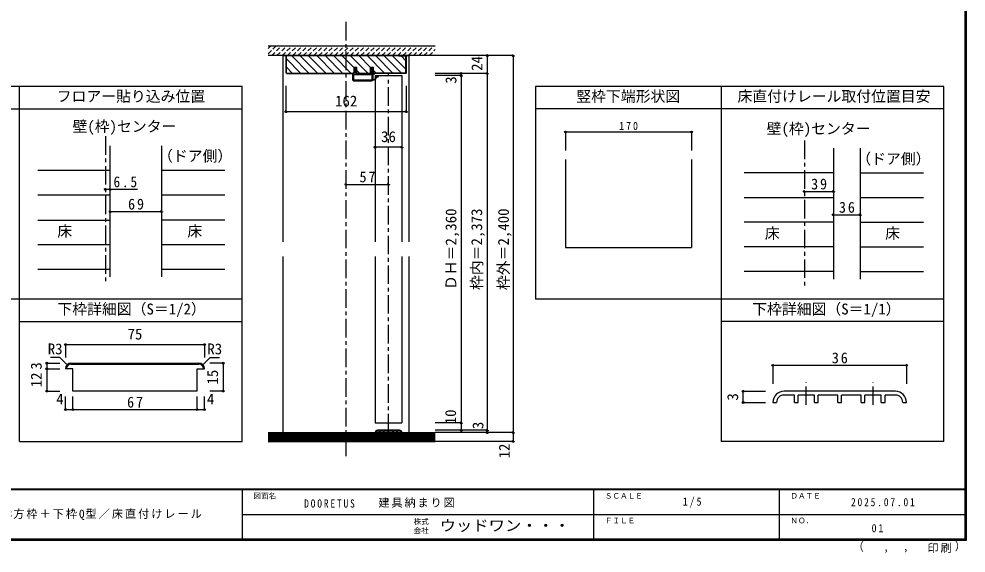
# Model space of a CAD drawing. Units: millimetres at full size, sheet at 1:5, with parts at other scales. Extents: x -973 to 977, y -718 to 696.
# Drawn here: x -299 to 977, y -718 to 1 of the extents above; entities that cross this region are included whole.
import ezdxf
from ezdxf.enums import TextEntityAlignment as Align

# ---------------------------------------------------------------- set-up
doc = ezdxf.new("R2010")
doc.units = ezdxf.units.MM
doc.header["$LTSCALE"] = 5
doc.header["$PDMODE"] = 32
doc.header["$PDSIZE"] = 2.5
doc.linetypes.add('CHAIN1', pattern=[8, 5, -1, 1, -1])
doc.linetypes.add('DASHED1', pattern=[1.8, 1.2, -0.6])
for name, color, linetype in [('0-0_補助線', 7, 'Continuous'), ('0-1_通り芯', 4, 'CHAIN1'), ('0-3_仕上げ', 7, 'Continuous'), ('0-4_枠', 3, 'Continuous'), ('0-6_扉', 6, 'Continuous'), ('0-7_金物', 7, 'Continuous'), ('0-A_文字', 7, 'Continuous'), ('0-B_寸法', 4, 'DASHED1'), ('0-C_ハッチ', 4, 'DASHED1'), ('1-4_枠', 3, 'Continuous'), ('1-B_寸法', 7, 'Continuous'), ('7-1_通り芯', 4, 'CHAIN1'), ('7-7_金物', 7, 'Continuous'), ('7-B_寸法', 4, 'Continuous'), ('F-0_補助線', 7, 'Continuous'), ('F-1_枠', 6, 'Continuous'), ('F-A_文字', 7, 'Continuous')]:
    doc.layers.add(name, color=color, linetype=linetype)
doc.styles.add('ＭＳ ゴシック', font='')
doc.styles.get('ＭＳ ゴシック').set_extended_font_data('MS Gothic')

# ---------------------------------------------------------------- blocks, each defined once
blk = doc.blocks.new('2')
at = {"layer": '0-0_補助線'}
for p, q in [((-9.846, -9.622), (-9.846, 15.078)), ((-8.846, 16.078), (0.354, 16.078)), ((-8.846, 15.878), (0.637, 15.878)), ((-8.446, 14.378), (-8.446, -8.922)), ((-8.146, 14.678), (-1.546, 14.678)), ((-1.246, 14.378), (-1.246, -8.922)), ((4.154, 13.753), (4.154, 13.053)), ((5.154, 13.053), (4.512, 13.876)), ((7.154, 13.053), (5.154, 13.053)), ((0.154, 11.653), (2.154, 11.653)), ((0.154, 11.653), (0.154, -8.497)), ((2.154, 10.953), (2.154, 11.653)), ((3.154, 11.653), (2.512, 10.83)), ((3.154, 11.653), (6.154, 11.653)), ((6.154, 10.953), (6.154, 11.653)), ((7.558, 12.258), (6.516, 10.835)), ((-1.48, -10.622), (-8.846, -10.622)), ((-1.546, -9.222), (-8.146, -9.222)), ((-1.189, -10.85), (-0.732, -12.694)), ((0.154, -8.497), (2.154, -8.497)), ((4.154, -9.897), (0.154, -9.897)), ((0.154, -9.897), (0.154, -10.622)), ((0.154, -10.622), (0.645, -12.548)), ((2.154, -7.797), (2.154, -8.497)), ((3.154, -8.497), (2.512, -7.674)), ((3.154, -8.497), (6.154, -8.497)), ((4.154, -10.597), (4.154, -9.897)), ((5.154, -9.897), (4.512, -10.72)), ((7.154, -9.897), (5.154, -9.897)), ((6.154, -7.797), (6.154, -8.497)), ((7.558, -9.101), (6.516, -7.679)), ((0.354, -12.922), (-0.441, -12.922))]:
    blk.add_line(p, q, dxfattribs=at)
for points in [[(-9.646, 15.078), (-9.646, -9.622), (-9.846, -9.622)], [(4.154, 13.053), (0.154, 13.053), (0.649, 15.723)]]:
    blk.add_lwpolyline(points, dxfattribs=at)
for centre, radius, start, end in [((-8.846, 15.078), 1, 90, 180), ((-8.846, 15.078), 0.8, 90, 180), ((-8.146, 14.378), 0.3, 90, 180), ((-1.546, 14.378), 0.3, 0, 90), ((0.354, 15.778), 0.3, 349.49875, 90), ((4.354, 13.753), 0.2, 37.96957, 180), ((7.154, 12.553), 0.5, 323.78053, 90), ((2.354, 10.953), 0.2, 180, 322.03043), ((6.354, 10.953), 0.2, 180, 323.78053), ((-8.846, -9.622), 1, 180, 270), ((-2.846, -10.72), 6, 179.06153, 259.29815), ((-8.146, -8.922), 0.3, 180, 270), ((-2.846, -10.72), 5.3, 178.93757, 259.29815), ((-1.546, -8.922), 0.3, 270, 0), ((-1.48, -10.922), 0.3, 13.9282, 90), ((-0.441, -12.622), 0.3, 193.9282, 270), ((0.354, -12.622), 0.3, 270, 14.29438), ((2.354, -7.797), 0.2, 37.96957, 180), ((4.354, -10.597), 0.2, 180, 322.03043), ((6.354, -7.797), 0.2, 36.21947, 180), ((7.154, -9.397), 0.5, 270, 36.21947), ((-3.896, -16.272), 0.35, 259.29815, 79.29815)]:
    blk.add_arc(centre, radius, start, end, dxfattribs=at)
blk.add_point((-3.896, -16.622), dxfattribs=at)

msp = doc.modelspace()

# ---------------------------------------------------------------- linework, layer by layer
at = {"layer": '0-1_通り芯'}
for p, q in [((141.653, -587.5), (141.653, -2.5)), ((198.653, -555.5), (198.653, -72)), ((-182.612, -156.725), (-182.612, -355.75)), ((759.03, -162.448), (759.03, -358.955)), ((36.653, -567.5), (264.01, -567.5))]:
    msp.add_line(p, q, dxfattribs=at)
at = {"layer": '0-3_仕上げ', "color": 4}
for p, q in [((-176.112, -202.801), (-273.588, -202.801)), ((-21.809, -202.801), (-107.112, -202.801)), ((798.03, -205.75), (677.619, -205.75)), ((834.03, -205.75), (919.216, -205.75)), ((-176.112, -236.103), (-273.588, -236.103)), ((-21.809, -236.103), (-107.112, -236.103)), ((677.619, -239.051), (798.03, -239.051)), ((834.03, -239.051), (919.216, -239.051)), ((-273.588, -269.404), (-176.112, -269.404)), ((-21.809, -269.404), (-107.112, -269.404)), ((798.03, -272.352), (677.619, -272.352)), ((834.03, -272.352), (919.216, -272.352)), ((-176.112, -302.706), (-273.588, -302.706)), ((-21.809, -302.706), (-107.112, -302.706)), ((798.03, -305.654), (677.619, -305.654)), ((834.03, -305.654), (919.216, -305.654)), ((-176.112, -336.007), (-273.588, -336.007)), ((-21.809, -336.007), (-107.112, -336.007)), ((798.03, -338.955), (677.619, -338.955)), ((834.03, -338.955), (919.216, -338.955))]:
    msp.add_line(p, q, dxfattribs=at)
at = {"layer": '0-3_仕上げ', "color": 2}
for p, q in [((36.653, -555.5), (261.653, -555.5)), ((36.653, -567.5), (261.653, -567.5))]:
    msp.add_line(p, q, dxfattribs=at)
at = {"layer": '0-3_仕上げ'}
for p, q in [((36.653, -557), (261.653, -557)), ((36.653, -558.5), (261.653, -558.5)), ((36.653, -560), (261.653, -560)), ((36.653, -561.5), (261.653, -561.5)), ((36.653, -563), (261.653, -563)), ((36.653, -564.5), (261.653, -564.5)), ((36.653, -566), (261.653, -566))]:
    msp.add_line(p, q, dxfattribs=at)
at = {"layer": '0-4_枠', "color": 4}
for p, q in [((60.653, -48), (56.653, -48)), ((60.653, -48), (56.653, -48)), ((56.653, -298.75), (56.653, -48)), ((222.653, -48), (226.653, -48)), ((226.653, -298.75), (226.653, -48)), ((436.855, -150.894), (606.855, -150.894)), ((436.855, -150.894), (436.855, -175.894)), ((606.855, -150.894), (606.855, -175.894)), ((56.653, -555.5), (56.653, -318.75)), ((226.653, -555.5), (226.653, -318.75))]:
    msp.add_line(p, q, dxfattribs=at)
at = {"layer": '0-4_枠'}
for p, q in [((60.653, -48), (222.653, -48)), ((61.153, -71.086), (61.153, -48.5)), ((70.653, -48.5), (61.153, -48.5)), ((70.653, -48), (70.653, -48.5)), ((212.653, -48.5), (212.653, -48)), ((212.653, -48.5), (222.153, -48.5)), ((222.153, -71.086), (222.153, -48.5)), ((152.153, -63.5), (155.853, -63.5)), ((152.153, -72), (152.153, -63.5)), ((155.853, -72), (155.853, -63.5)), ((174.453, -72), (174.453, -63.5)), ((61.567, -71.5), (61.153, -71.086)), ((61.36, -72), (152.153, -72)), ((61.567, -71.5), (152.153, -71.5)), ((155.853, -71.5), (174.453, -71.5)), ((155.853, -72), (174.453, -72)), ((221.739, -71.5), (178.153, -71.5)), ((221.946, -72), (178.153, -72)), ((221.739, -71.5), (222.153, -71.086)), ((396.639, -89.5), (396.639, -376.007)), ((646.639, -89.5), (396.639, -89.5)), ((646.639, -89.5), (646.639, -376.007)), ((646.639, -119.5), (396.639, -119.5)), ((-176.112, -346.007), (-176.112, -169.5)), ((-107.112, -169.5), (-107.112, -346.007)), ((798.03, -172.448), (798.03, -348.955)), ((834.03, -172.448), (834.03, -348.955)), ((436.855, -187.826), (436.855, -306.48)), ((606.855, -187.826), (606.855, -306.48)), ((436.855, -306.48), (606.855, -306.48)), ((646.639, -376.007), (396.639, -376.007))]:
    msp.add_line(p, q, dxfattribs=at)
for points in [[(61.36, -72), (60.653, -71.293), (60.653, -48)], [(221.946, -72), (222.653, -71.293), (222.653, -48)], [(174.453, -63.5), (178.153, -63.5), (178.153, -72)]]:
    msp.add_lwpolyline(points, dxfattribs=at)
at = {"layer": '0-4_枠', "color": 7}
for p in [(436.855, -150.894), (606.855, -150.894)]:
    msp.add_point(p, dxfattribs=at)
at = {"layer": '0-6_扉'}
for p, q in [((180.653, -75), (216.653, -75)), ((180.653, -75), (180.653, -298.75)), ((216.653, -75), (216.653, -298.75)), ((180.653, -318.75), (180.653, -542.5)), ((216.653, -318.75), (216.653, -542.5)), ((180.653, -542.5), (216.653, -542.5))]:
    msp.add_line(p, q, dxfattribs=at)
at = {"layer": '0-7_金物'}
for p, q in [((180.653, -555.5), (181.653, -555.5)), ((213.653, -552.5), (183.653, -552.5)), ((186.453, -553.5), (183.653, -553.5)), ((186.453, -555.5), (186.453, -553.5)), ((186.453, -555.5), (187.453, -555.5)), ((187.453, -555.5), (187.453, -553.5)), ((191.853, -553.5), (187.453, -553.5)), ((191.853, -555.5), (191.853, -553.5)), ((191.853, -555.5), (192.853, -555.5)), ((192.853, -555.5), (192.853, -553.5)), ((198.153, -553.5), (192.853, -553.5)), ((198.153, -555.5), (198.153, -553.5)), ((198.153, -555.5), (199.153, -555.5)), ((199.153, -555.5), (199.153, -553.5)), ((204.453, -553.5), (199.153, -553.5)), ((204.453, -555.5), (204.453, -553.5)), ((204.453, -555.5), (205.453, -555.5)), ((205.453, -555.5), (205.453, -553.5)), ((209.853, -553.5), (205.453, -553.5)), ((209.853, -555.5), (209.853, -553.5)), ((209.853, -555.5), (210.853, -555.5)), ((210.853, -555.5), (210.853, -553.5)), ((213.653, -553.5), (210.853, -553.5)), ((215.653, -555.5), (216.653, -555.5))]:
    msp.add_line(p, q, dxfattribs=at)
for centre, radius, start, end in [((183.653, -555.5), 3, 90, 180), ((183.653, -555.5), 2, 90, 180), ((213.653, -555.5), 3, 0, 90), ((213.653, -555.5), 2, 0, 90)]:
    msp.add_arc(centre, radius, start, end, dxfattribs=at)
at = {"layer": '0-A_文字', "color": 3}
for p, q in [((1.653, -89.5), (-298.347, -89.5)), ((646.639, -89.5), (646.639, -567.5)), ((946.639, -89.5), (646.639, -89.5)), ((946.639, -567.5), (946.639, -89.5)), ((-578.347, -119.5), (-298.347, -119.5)), ((-298.347, -119.5), (1.653, -119.5)), ((946.639, -119.5), (646.639, -119.5)), ((-298.347, -376.007), (-578.347, -376.007)), ((1.653, -376.007), (-298.347, -376.007)), ((946.639, -376.007), (646.639, -376.007)), ((-298.347, -406.007), (1.653, -406.007)), ((946.639, -406.007), (646.639, -406.007)), ((946.639, -567.5), (646.639, -567.5))]:
    msp.add_line(p, q, dxfattribs=at)
for points in [[(-298.347, -567.5), (-298.347, -89.5), (-578.347, -89.5)], [(-298.347, -567.5), (1.653, -567.5), (1.653, -89.5)]]:
    msp.add_lwpolyline(points, dxfattribs=at)
at = {"layer": '0-B_寸法'}
for p, q in [((36.653, -38.537), (39.69, -35.5)), ((36.653, -45.608), (46.761, -35.5)), ((41.332, -48), (53.832, -35.5)), ((48.404, -48), (60.904, -35.5)), ((55.475, -48), (67.975, -35.5)), ((62.546, -48), (75.046, -35.5)), ((69.617, -48), (82.117, -35.5)), ((76.688, -48), (89.188, -35.5)), ((83.759, -48), (96.259, -35.5)), ((90.83, -48), (103.33, -35.5)), ((97.901, -48), (110.401, -35.5)), ((104.972, -48), (117.472, -35.5)), ((112.043, -48), (124.543, -35.5)), ((119.114, -48), (131.614, -35.5)), ((126.185, -48), (138.685, -35.5)), ((133.256, -48), (145.756, -35.5)), ((140.327, -48), (152.827, -35.5)), ((147.399, -48), (159.899, -35.5)), ((154.47, -48), (166.97, -35.5)), ((161.541, -48), (174.041, -35.5)), ((168.612, -48), (181.112, -35.5)), ((175.683, -48), (188.183, -35.5)), ((182.754, -48), (195.254, -35.5)), ((189.825, -48), (202.325, -35.5)), ((196.896, -48), (209.396, -35.5)), ((203.967, -48), (216.467, -35.5)), ((211.038, -48), (223.538, -35.5)), ((218.109, -48), (230.609, -35.5)), ((225.18, -48), (237.68, -35.5)), ((232.251, -48), (244.751, -35.5)), ((239.322, -48), (251.822, -35.5)), ((246.393, -48), (258.893, -35.5)), ((253.465, -48), (261.653, -39.812)), ((260.536, -48), (261.653, -46.883))]:
    msp.add_line(p, q, dxfattribs=at)
at = {"layer": '0-B_寸法', "color": 2, "linetype": 'Continuous'}
for p, q in [((261.653, -35.5), (36.653, -35.5)), ((261.653, -48), (36.653, -48))]:
    msp.add_line(p, q, dxfattribs=at)
at = {"layer": '0-B_寸法', "linetype": 'Continuous'}
for p, q in [((56.653, -48), (60.653, -48)), ((366.653, -48), (261.653, -48)), ((331.653, -48), (331.653, -555.5)), ((366.653, -48), (366.653, -567.5)), ((331.653, -72), (261.653, -72)), ((296.653, -75), (261.653, -75)), ((296.653, -72), (296.653, -552.5)), ((60.653, -123.422), (60.653, -88.9)), ((222.653, -123.422), (222.653, -88.9)), ((60.653, -123.422), (222.653, -123.422)), ((216.653, -171.382), (180.653, -171.382)), ((-182.612, -228.008), (-176.112, -228.008)), ((-176.112, -228.008), (-139.404, -228.008)), ((141.653, -221.382), (198.653, -221.382)), ((759.03, -230.956), (798.03, -230.956)), ((-176.112, -258.008), (-107.112, -258.008)), ((798.03, -262.341), (834.03, -262.341)), ((296.653, -542.5), (261.653, -542.5)), ((331.653, -552.5), (261.653, -552.5)), ((366.653, -555.5), (261.653, -555.5)), ((366.653, -567.5), (261.653, -567.5))]:
    msp.add_line(p, q, dxfattribs=at)
at = {"layer": '0-B_寸法', "color": 7}
for p in [(331.653, -48), (366.653, -48), (296.653, -72), (296.653, -75), (331.653, -72), (60.653, -123.422), (222.653, -123.422), (180.653, -171.382), (216.653, -171.382), (-182.612, -228.008), (-176.112, -228.008), (141.653, -221.382), (198.653, -221.382), (759.03, -230.956), (798.03, -230.956), (-176.112, -258.008), (-107.112, -258.008), (798.03, -262.341), (834.03, -262.341), (296.653, -542.5), (296.653, -552.5), (331.653, -552.5), (331.653, -555.5), (366.653, -555.5), (366.653, -567.5)]:
    msp.add_point(p, dxfattribs=at)
at = {"layer": '0-C_ハッチ', "linetype": 'Continuous'}
for p, q in [((68.486, -48.5), (91.487, -71.5)), ((79.3, -48), (102.8, -71.5)), ((90.614, -48), (114.114, -71.5)), ((101.927, -48), (125.428, -71.5)), ((113.241, -48), (136.741, -71.5)), ((124.555, -48), (148.055, -71.5)), ((135.869, -48), (152.153, -64.284)), ((147.182, -48), (170.683, -71.5)), ((158.496, -48), (174.453, -63.957)), ((169.81, -48), (193.31, -71.5)), ((181.124, -48), (204.624, -71.5)), ((192.437, -48), (215.937, -71.5)), ((203.751, -48), (222.153, -66.402)), ((215.565, -48.5), (222.153, -55.088)), ((61.153, -52.48), (80.173, -71.5)), ((61.153, -63.794), (68.859, -71.5)), ((155.853, -67.984), (159.369, -71.5)), ((178.153, -67.657), (181.996, -71.5))]:
    msp.add_line(p, q, dxfattribs=at)
at = {"layer": '1-4_枠'}
for p, q in [((-226.665, -469.688), (-236.665, -469.688)), ((-229.165, -462.188), (-56.665, -462.188)), ((-229.165, -463.438), (-56.665, -463.438)), ((-226.665, -499.688), (-226.665, -469.688)), ((-59.165, -469.688), (-49.165, -469.688)), ((-59.165, -499.688), (-59.165, -469.688)), ((-59.165, -499.688), (-226.665, -499.688))]:
    msp.add_line(p, q, dxfattribs=at)
for centre, radius, start, end in [((-229.165, -469.688), 7.5, 90, 180), ((-229.165, -469.688), 6.25, 90, 180), ((-56.665, -469.688), 7.5, 0, 90), ((-56.665, -469.688), 6.25, 0, 90)]:
    msp.add_arc(centre, radius, start, end, dxfattribs=at)
at = {"layer": '1-B_寸法', "color": 4}
for p, q in [((-236.665, -437.188), (-236.665, -454.688)), ((-236.665, -437.188), (-49.165, -437.188)), ((-49.165, -437.188), (-49.165, -454.688)), ((-244.165, -454.688), (-256.665, -454.688)), ((-234.469, -464.385), (-244.165, -454.688)), ((-51.362, -464.385), (-41.665, -454.688)), ((-41.665, -454.688), (-29.165, -454.688)), ((-261.665, -462.188), (-244.165, -462.188)), ((-261.665, -469.688), (-244.165, -469.688)), ((-24.165, -462.188), (-41.878, -462.188)), ((-24.165, -462.188), (-24.165, -499.688)), ((-236.665, -524.688), (-236.665, -507.188)), ((-226.665, -524.688), (-226.665, -507.188)), ((-59.165, -524.688), (-59.165, -507.188)), ((-49.165, -524.688), (-49.165, -507.188)), ((-24.165, -499.688), (-41.878, -499.688)), ((-236.665, -524.688), (-49.165, -524.688))]:
    msp.add_line(p, q, dxfattribs=at)
msp.add_lwpolyline([(-261.665, -462.188), (-261.665, -499.688), (-244.165, -499.688)], dxfattribs=at)
at = {"layer": '1-B_寸法'}
for p in [(-236.665, -437.188), (-49.165, -437.188), (-261.665, -462.188), (-261.665, -469.688), (-24.165, -462.188), (-261.665, -499.688), (-24.165, -499.688), (-236.665, -524.688), (-226.665, -524.688), (-59.165, -524.688), (-49.165, -524.688)]:
    msp.add_point(p, dxfattribs=at)
at = {"layer": '7-1_通り芯'}
for p, q in [((761.46, -518.365), (761.46, -487.834)), ((851.46, -518.365), (851.46, -487.834))]:
    msp.add_line(p, q, dxfattribs=at)
at = {"layer": '7-7_金物'}
for p, q in [((881.46, -500.065), (731.46, -500.065)), ((745.46, -505.065), (731.46, -505.065)), ((745.46, -515.065), (745.46, -505.065)), ((772.46, -505.065), (750.46, -505.065)), ((750.46, -515.065), (750.46, -505.065)), ((772.46, -515.065), (772.46, -505.065)), ((803.96, -505.065), (777.46, -505.065)), ((777.46, -515.065), (777.46, -505.065)), ((803.96, -515.065), (803.96, -505.065)), ((835.46, -505.065), (808.96, -505.065)), ((808.96, -515.065), (808.96, -505.065)), ((835.46, -515.065), (835.46, -505.065)), ((862.46, -505.065), (840.46, -505.065)), ((840.46, -515.065), (840.46, -505.065)), ((862.46, -515.065), (862.46, -505.065)), ((881.46, -505.065), (867.46, -505.065)), ((867.46, -515.065), (867.46, -505.065)), ((716.46, -515.065), (721.46, -515.065)), ((745.46, -515.065), (750.46, -515.065)), ((772.46, -515.065), (777.46, -515.065)), ((803.96, -515.065), (808.96, -515.065)), ((835.46, -515.065), (840.46, -515.065)), ((862.46, -515.065), (867.46, -515.065)), ((891.46, -515.065), (896.46, -515.065))]:
    msp.add_line(p, q, dxfattribs=at)
for centre, radius, start, end in [((731.46, -515.065), 15, 90, 180), ((731.46, -515.065), 10, 90, 180), ((881.46, -515.065), 15, 0, 90), ((881.46, -515.065), 10, 0, 90)]:
    msp.add_arc(centre, radius, start, end, dxfattribs=at)
at = {"layer": '7-B_寸法'}
for p, q in [((716.46, -465.065), (716.46, -490.065)), ((716.46, -465.065), (896.46, -465.065)), ((896.46, -465.065), (896.46, -490.065)), ((676.46, -500.065), (706.46, -500.065)), ((676.46, -515.065), (676.46, -500.065)), ((676.46, -515.065), (706.46, -515.065))]:
    msp.add_line(p, q, dxfattribs=at)
at = {"layer": '7-B_寸法', "color": 7}
for p in [(716.46, -465.065), (896.46, -465.065), (676.46, -500.065), (676.46, -515.065)]:
    msp.add_point(p, dxfattribs=at)
at = {"layer": 'F-1_枠'}
for p, q in [((974.986, 695.833), (974.986, -700.833)), ((975.82, 695.833), (975.82, -700.833)), ((976.653, 695.833), (976.653, -700.833)), ((976.653, -631.667), (-973.347, -631.667)), ((976.653, -632.5), (-973.347, -632.5)), ((1.653, -632.5), (1.653, -699.167)), ((474.986, -632.5), (474.986, -699.167)), ((724.986, -632.5), (724.986, -699.167)), ((1.653, -665.833), (974.986, -665.834)), ((976.653, -699.167), (-973.347, -699.167)), ((976.653, -700), (-973.347, -700)), ((976.653, -700.833), (-973.347, -700.833))]:
    msp.add_line(p, q, dxfattribs=at)

# ---------------------------------------------------------------- block references
at = {"layer": '0-0_補助線', "rotation": 90}
msp.add_blockref('2', (166.731, -72.154), dxfattribs=at)

# ---------------------------------------------------------------- texts
at = {"layer": '0-4_枠', "color": 7, "style": 'ＭＳ ゴシック'}
msp.add_text('竪枠下端形状図', height=14.66, dxfattribs=at).set_placement((451.639, -114.5), align=Align.BOTTOM_LEFT)
at = {"layer": '0-4_枠', "color": 7, "insert": (509.355, -148.394), "char_height": 11, "attachment_point": 7, "style": 'ＭＳ ゴシック'}
msp.add_mtext('\\T1.38;\\W0.9;170', dxfattribs=at)
at = {"layer": '0-A_文字', "style": 'ＭＳ ゴシック'}
for s, p in [('フロアー貼り込み位置', (-248.347, -114.5)), ('床直付けレール取付位置目安', (668.785, -114.5)), ('壁(枠)センター', (-227.088, -155.091)), ('壁(枠)センター', (708.055, -158.04)), ('（ドア側）', (-111.857, -194.895)), ('（ドア側）', (828.815, -198.681)), ('床', (-247.468, -296.055)), ('床', (-72.299, -296.055)), ('床', (705.596, -299.003)), ('床', (867.603, -299.003)), ('下枠詳細図（S＝1/2）', (-247.356, -401.007)), ('下枠詳細図（S＝1/1）', (688.543, -401.007))]:
    msp.add_text(s, height=14.66, dxfattribs=at).set_placement(p, align=Align.BOTTOM_LEFT)
at = {"layer": '0-B_寸法', "color": 7, "style": 'ＭＳ ゴシック'}
for s, p in [('24', (329.437, -68.571)), ('3', (294.49, -85.885)), ('ＤＨ＝2,360', (294.473, -363.75)), ('枠内＝2,373', (329.153, -363.75)), ('枠外＝2,400', (365.167, -363.75)), ('10', (293.944, -544.465)), ('3', (330.833, -550.983)), ('12', (366.344, -590.374))]:
    msp.add_text(s, height=14.66, rotation=90, dxfattribs=at).set_placement(p, align=Align.BOTTOM_LEFT)
for s, p in [('162', (126.653, -120.922)), ('36', (188.653, -168.882))]:
    msp.add_text(s, height=14.66, dxfattribs=at).set_placement(p, align=Align.BOTTOM_LEFT)
at = {"layer": '0-B_寸法', "color": 7, "char_height": 14.66, "attachment_point": 7, "style": 'ＭＳ ゴシック'}
for s, insert in [('\\T1.27;\\W0.9;6.5', (-171.816, -225.508)), ('\\T1.27;\\W0.95;57', (159.528, -218.882)), ('\\T1.27;\\W0.95;39', (767.905, -228.456)), ('\\T1.27;\\W0.95;69', (-152.237, -255.508)), ('\\T1.27;\\W0.95;36', (805.405, -259.841))]:
    msp.add_mtext(s, dxfattribs=dict(at, insert=insert))
at = {"layer": '1-B_寸法', "style": 'ＭＳ ゴシック'}
for s, p in [('75', (-152.915, -434.688)), ('R3', (-260.415, -454.688)), ('R3', (-45.415, -454.688)), ('4', (-248.953, -522.188)), ('4', (-45.977, -522.188))]:
    msp.add_text(s, height=14.66, dxfattribs=at).set_placement(p, align=Align.BOTTOM_LEFT)
for s, p in [('3', (-264.165, -470.938)), ('12', (-264.165, -494.688)), ('15', (-26.665, -490.938))]:
    msp.add_text(s, height=14.66, rotation=90, dxfattribs=at).set_placement(p, align=Align.BOTTOM_LEFT)
at = {"layer": '1-B_寸法', "insert": (-153.54, -522.188), "char_height": 14.66, "attachment_point": 7, "style": 'ＭＳ ゴシック'}
msp.add_mtext('\\T1.27;\\W0.95;67', dxfattribs=at)
at = {"layer": '7-B_寸法', "color": 7, "style": 'ＭＳ ゴシック'}
msp.add_text('3', height=14.66, rotation=90, dxfattribs=at).set_placement((673.96, -512.565), align=Align.BOTTOM_LEFT)
at = {"layer": '7-B_寸法', "color": 7, "insert": (795.835, -462.565), "char_height": 14.66, "attachment_point": 7, "style": 'ＭＳ ゴシック'}
msp.add_mtext('\\T1.27;\\W0.95;36', dxfattribs=at)
at = {"layer": 'F-0_補助線', "char_height": 11, "attachment_point": 7, "style": 'ＭＳ ゴシック'}
for s, insert in [('\\T1.39;\\W0.85;DOORETUS', (84.986, -656.798)), ('\\T1.17;建具納まり図', (185.035, -656.798))]:
    msp.add_mtext(s, dxfattribs=dict(at, insert=insert))
at = {"layer": 'F-A_文字', "style": 'ＭＳ ゴシック'}
for s, height, p in [('図面名', 7.331, (16.653, -646.667)), ('ＳＣＡＬＥ', 7.331, (489.986, -646.667)), ('ＤＡＴＥ', 7.331, (739.986, -646.667)), ('株式', 7.331, (232.486, -681.5)), ('ＦＩＬＥ', 7.331, (489.986, -680)), ('ＮＯ．', 7.331, (739.986, -680.001)), ('会社', 7.331, (232.486, -693.5)), ('）', 11, (961.387, -717.355)), ('（', 11, (823.992, -718.052)), (',', 11, (865.199, -718.052)), (',', 11, (891.686, -717.588))]:
    msp.add_text(s, height=height, dxfattribs=at).set_placement(p, align=Align.BOTTOM_LEFT)
at = {"layer": 'F-A_文字', "style": 'ＭＳ ゴシック', "width": 1.1}
msp.add_text('ウッドワン・・・', height=14.66, dxfattribs=at).set_placement((267.486, -692.5), align=Align.BOTTOM_LEFT)
at = {"layer": 'F-A_文字', "char_height": 11, "attachment_point": 7, "style": 'ＭＳ ゴシック'}
for s, insert in [('\\T1.38;\\W0.9;1/5', (594.986, -656.667)), ('\\T1.39;\\W0.85;2025.07.01', (821.633, -654.949)), ('\\T1.18;ドレタス\u3000H24トイレドア\u3000固定枠170㎜幅\u3000通常丁番\u3000通気仕様\u30003方枠＋下枠Q型／床直付けレール', (-846.68, -673.333)), ('\\T1.36;\\W0.9;01', (849.361, -690.001)), ('\\T1.17;印刷', (924.678, -717.82))]:
    msp.add_mtext(s, dxfattribs=dict(at, insert=insert))

doc.saveas('drawing.dxf')
